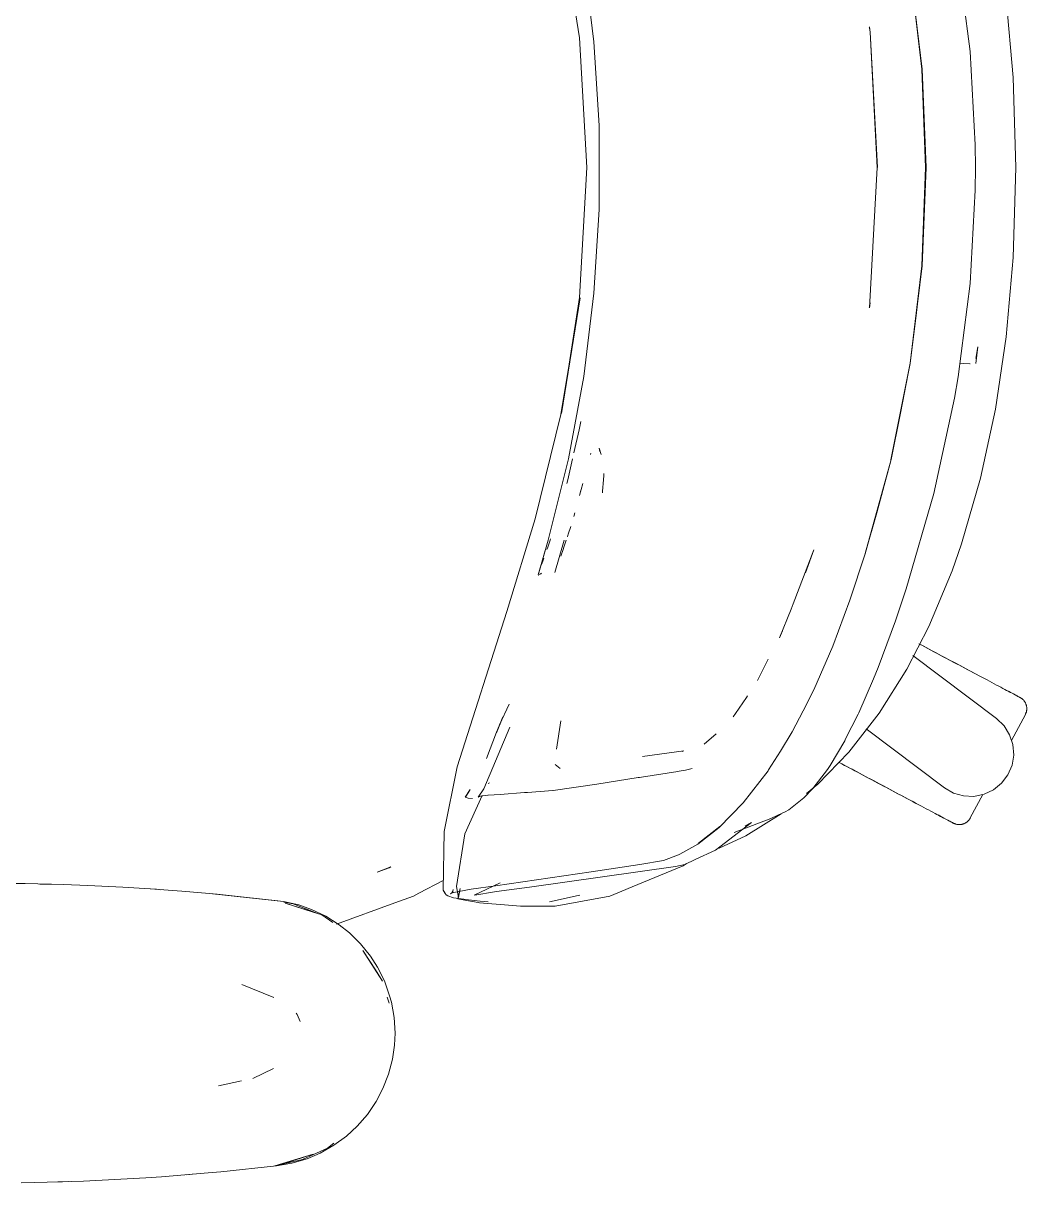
# Model space of a CAD drawing. Header units: millimetres. Extents: x 155927 to 295199, y -4084 to 97293.
# Drawn here: x 228991.4 to 229315.9, y 10098.8 to 10473.8 of the extents above; entities that cross this region are included whole.
import ezdxf

# ---------------------------------------------------------------- set-up
doc = ezdxf.new("R2010")
doc.units = ezdxf.units.MM
doc.header["$MEASUREMENT"] = 0
doc.layers.add('G-IMPT', color=8, linetype='CONTINUOUS', lineweight=9)
doc.layers.add('I-FURN', color=8, linetype='CONTINUOUS', lineweight=9)

msp = doc.modelspace()

# ---------------------------------------------------------------- linework, layer by layer
at = {"layer": 'G-IMPT'}
for p, q in [((229165.21, 10507.04), (229171.2, 10469.12)), ((229172.6, 10494.69), (229175.9, 10467.77)), ((229297.52, 10464.65), (229293.7, 10494.82)), ((229281.99, 10458.95), (229278.16, 10490.55)), ((229281.95, 10458.91), (229278.17, 10490.47)), ((229309.25, 10481.85), (229311.51, 10456.28)), ((229281.95, 10458.91), (229280.11, 10474.99)), ((229264.95, 10472.41), (229264.99, 10472.17)), ((229265.23, 10470.86), (229264.96, 10472.64)), ((229265.23, 10470.86), (229264.99, 10472.17)), ((229171.2, 10469.12), (229173.56, 10427.14)), ((229177.55, 10440.7), (229175.9, 10467.77)), ((229267.55, 10427.14), (229265.23, 10470.86)), ((229267.5, 10427.14), (229265.23, 10470.86)), ((229299.13, 10434.45), (229297.52, 10464.65)), ((229282.63, 10444.02), (229281.95, 10458.91)), ((229281.95, 10458.91), (229283.09, 10427.14)), ((229281.99, 10458.95), (229283.32, 10427.14)), ((229311.51, 10456.28), (229312.36, 10427.14)), ((229282.63, 10444.02), (229283.09, 10427.14)), ((229177.55, 10440.7), (229177.55, 10413.58)), ((229299.13, 10434.45), (229299.23, 10427.14)), ((229171.2, 10385.15), (229173.56, 10427.14)), ((229267.5, 10427.14), (229265, 10381.8)), ((229281.95, 10395.36), (229283.09, 10427.14)), ((229283.32, 10427.14), (229281.99, 10395.32)), ((229282.63, 10410.25), (229283.09, 10427.14)), ((229299.13, 10419.82), (229299.23, 10427.14)), ((229312.36, 10427.14), (229311.51, 10397.99)), ((229299.13, 10419.82), (229297.52, 10389.62)), ((229177.55, 10413.58), (229175.9, 10386.51)), ((229281.95, 10395.36), (229282.63, 10410.25)), ((229311.51, 10397.99), (229309.25, 10372.42)), ((229281.99, 10395.32), (229278.16, 10363.73)), ((229281.95, 10395.36), (229278.17, 10363.81)), ((229280.11, 10379.28), (229281.95, 10395.36)), ((229297.52, 10389.62), (229293.7, 10359.45)), ((229165.21, 10347.23), (229171.46, 10384.98)), ((229171.2, 10385.15), (229165.47, 10347.61)), ((229171.46, 10384.98), (229165.47, 10347.61)), ((229172.6, 10359.59), (229175.9, 10386.51)), ((229264.95, 10381.86), (229264.99, 10382.1)), ((229265.23, 10383.41), (229264.99, 10382.1)), ((229265, 10381.8), (229265.23, 10383.41)), ((229280.11, 10379.28), (229278.17, 10363.81)), ((229309.25, 10372.42), (229305.76, 10349)), ((229299.35, 10363.72), (229300, 10369.14)), ((229299.43, 10365.37), (229300, 10369.14)), ((229278.17, 10363.81), (229271.95, 10332.56)), ((229271.95, 10332.56), (229278.16, 10363.73)), ((229278.17, 10363.81), (229275.07, 10347.7)), ((229294.25, 10363.81), (229295.5, 10363.76)), ((229297.59, 10363.69), (229295.5, 10363.76)), ((229297.59, 10363.69), (229297.48, 10363.69)), ((229167.67, 10332.92), (229172.6, 10359.59)), ((229293.7, 10359.45), (229292.52, 10352.53)), ((229292.52, 10352.53), (229285.85, 10321.74)), ((229271.99, 10332.68), (229275.07, 10347.7)), ((229300.95, 10326.64), (229305.76, 10349)), ((229156.89, 10313.55), (229165.21, 10347.23)), ((229171.62, 10344.96), (229171.15, 10342.33)), ((229171.15, 10342.33), (229169.44, 10334.91)), ((229177.56, 10336.32), (229178.24, 10334.37)), ((229177.56, 10336.32), (229177.77, 10335.28)), ((229167.67, 10332.92), (229161.12, 10306.6)), ((229168.99, 10332.93), (229167.44, 10326.18)), ((229174.89, 10334.72), (229174.75, 10334.31)), ((229271.99, 10332.68), (229263.57, 10302.27)), ((229271.99, 10332.68), (229263.61, 10302.18)), ((229267.34, 10315.43), (229271.99, 10332.68)), ((229167.44, 10326.18), (229167.1, 10324.9)), ((229171.29, 10321.1), (229172.29, 10324.96)), ((229178.99, 10326.16), (229178.71, 10322.45)), ((229178.99, 10326.16), (229179.09, 10327.53)), ((229179.09, 10328.23), (229179.09, 10327.53)), ((229294.77, 10305.4), (229300.95, 10326.64)), ((229171.29, 10321.1), (229171.68, 10322.63)), ((229178.71, 10322.45), (229178.68, 10321.97)), ((229276.91, 10290.91), (229285.85, 10321.74)), ((229169.38, 10314.31), (229169.71, 10315.43)), ((229267.34, 10315.43), (229263.57, 10302.27)), ((229156.89, 10313.55), (229147.71, 10283.58)), ((229167.6, 10308.52), (229168.39, 10311.02)), ((229161.12, 10306.6), (229157.85, 10295.38)), ((229161.12, 10306.6), (229158.01, 10295.78)), ((229161.12, 10306.6), (229158.06, 10296.07)), ((229161.75, 10306.6), (229161.02, 10304.38)), ((229161.75, 10306.6), (229161.9, 10307.06)), ((229166.32, 10306.61), (229163.28, 10296.18)), ((229166.21, 10304.3), (229166.98, 10306.61)), ((229167.36, 10307.74), (229167.6, 10308.52)), ((229160.73, 10303.57), (229161.02, 10304.38)), ((229165.19, 10301.42), (229165.95, 10303.58)), ((229166.21, 10304.3), (229165.95, 10303.58)), ((229247.01, 10303.52), (229240.3, 10286.07)), ((229247.01, 10303.52), (229244.29, 10296.09)), ((229291.7, 10296.66), (229294.77, 10305.4)), ((229159.4, 10299.85), (229159, 10298.78)), ((229159.74, 10300.82), (229159.4, 10299.85)), ((229258.6, 10287.26), (229263.61, 10302.18)), ((229157.85, 10295.38), (229157.99, 10295.14)), ((229158.06, 10296.07), (229158.01, 10295.78)), ((229158.94, 10295.92), (229158.33, 10295.53)), ((229158.94, 10295.92), (229158.73, 10295.77)), ((229291.7, 10296.66), (229284.18, 10278.69)), ((229276.91, 10290.91), (229275.71, 10287.31)), ((229239.64, 10284.34), (229235.91, 10275.02)), ((229240.3, 10286.07), (229239.64, 10284.34)), ((229258.6, 10287.26), (229253.14, 10272.38)), ((229273.37, 10280.49), (229275.71, 10287.31)), ((229147.71, 10283.58), (229131.72, 10233.33)), ((229273.37, 10280.49), (229267.77, 10265.41)), ((229235.91, 10275.02), (229236.91, 10277.26)), ((229284.18, 10278.69), (229277.09, 10264.91)), ((229253.14, 10272.38), (229246.97, 10258.16)), ((229228.74, 10261.18), (229232.28, 10268.15)), ((229266.29, 10261.73), (229267.77, 10265.41)), ((229277.09, 10264.91), (229268.12, 10250.62)), ((229261.52, 10250.77), (229266.29, 10261.73)), ((229243.58, 10251.43), (229246.97, 10258.16)), ((229221.71, 10250.58), (229225.21, 10255.71)), ((229225.21, 10255.71), (229225.6, 10256.29)), ((229145.42, 10246.9), (229148.47, 10253.61)), ((229221.71, 10250.58), (229220.96, 10249.47)), ((229243.58, 10251.43), (229240.01, 10244.64)), ((229257.3, 10242.32), (229261.3, 10250.33)), ((229268.12, 10250.62), (229258.31, 10238.02)), ((229261.52, 10250.77), (229261.3, 10250.33)), ((229140.26, 10226.18), (229148.7, 10246.16)), ((229144.39, 10244.31), (229146.42, 10249.43)), ((229146.42, 10249.42), (229144.39, 10244.31)), ((229144.4, 10244.52), (229146.42, 10249.42)), ((229163.75, 10238.99), (229165.15, 10248.15)), ((229144.4, 10244.52), (229141.15, 10236.05)), ((229215.44, 10243.94), (229211.53, 10240.6)), ((229236.24, 10238.41), (229240.01, 10244.64)), ((229163.75, 10238.99), (229163.8, 10239.34)), ((229256.99, 10241.72), (229252.26, 10233.72)), ((229257.3, 10242.32), (229256.99, 10241.72)), ((229191.59, 10236.66), (229204.94, 10238.44)), ((229204.94, 10238.44), (229204.47, 10238.3)), ((229236.24, 10238.41), (229232.36, 10232.31)), ((229248.35, 10227.72), (229258.31, 10238.02)), ((229127.53, 10212.38), (229131.72, 10233.33)), ((229163.4, 10234.04), (229165.04, 10232.76)), ((229191.29, 10229.98), (229203.01, 10231.79)), ((229203.01, 10231.79), (229203.48, 10231.86)), ((229205.46, 10232.28), (229203.48, 10231.86)), ((229207.63, 10232.74), (229205.46, 10232.28)), ((229224.17, 10221.62), (229232.19, 10232.06)), ((229232.36, 10232.31), (229232.19, 10232.06)), ((229246.68, 10226.3), (229251.4, 10232.43)), ((229251.4, 10232.43), (229252.26, 10233.72)), ((229141.71, 10227.9), (229142.15, 10228.17)), ((229176.81, 10227.69), (229162.74, 10225.66)), ((229176.81, 10227.69), (229190.17, 10229.81)), ((229190.17, 10229.81), (229190.68, 10229.89)), ((229191.29, 10229.98), (229190.68, 10229.89)), ((229248.35, 10227.72), (229244.68, 10224.72)), ((229134.16, 10211.68), (229139.77, 10224.03)), ((229134.3, 10223.51), (229135.89, 10225.97)), ((229135.89, 10225.97), (229134.36, 10223.49)), ((229134.36, 10223.49), (229135.85, 10225.96)), ((229138.5, 10223.51), (229140.26, 10226.18)), ((229139.22, 10223.8), (229138.5, 10223.51)), ((229139.22, 10223.8), (229139.24, 10223.8)), ((229141.62, 10224.1), (229139.24, 10223.8)), ((229141.62, 10224.1), (229141.7, 10224.1)), ((229145.57, 10224.4), (229141.7, 10224.1)), ((229153.43, 10224.96), (229145.57, 10224.4)), ((229154.42, 10225.03), (229153.43, 10224.96)), ((229162.66, 10225.65), (229154.42, 10225.03)), ((229162.66, 10225.65), (229162.74, 10225.66)), ((229243.79, 10223.28), (229246.68, 10226.3)), ((229134.3, 10223.51), (229134.36, 10223.49)), ((229135.23, 10223.21), (229134.36, 10223.49)), ((229136.59, 10223.04), (229135.23, 10223.21)), ((229224.17, 10221.62), (229216.43, 10213.72)), ((229238.92, 10219.42), (229243.79, 10223.28)), ((229221.22, 10212.05), (229233.12, 10216.56)), ((229224.98, 10210.99), (229236.43, 10218.11)), ((229235.35, 10217.63), (229233.12, 10216.56)), ((229237.79, 10218.8), (229235.35, 10217.63)), ((229238.92, 10219.42), (229237.79, 10218.8)), ((229209.47, 10208.3), (229216.43, 10213.72)), ((229216.64, 10214.03), (229209.69, 10208.63)), ((229216.64, 10214.03), (229213.07, 10211.22)), ((229226.87, 10215.28), (229215.17, 10206.34)), ((229226.87, 10215.28), (229224.84, 10214.12)), ((229127.53, 10212.38), (229127.14, 10193.39)), ((229134.16, 10211.68), (229131.44, 10194.63)), ((229209.69, 10208.63), (229213.07, 10211.22)), ((229216.35, 10207.01), (229224.98, 10210.99)), ((229203.63, 10205.01), (229203.21, 10204.8)), ((229209.47, 10208.3), (229203.63, 10205.01)), ((229208.65, 10203.3), (229215.17, 10206.34)), ((229174.98, 10199.35), (229190.75, 10201.75)), ((229204.72, 10201.25), (229188.27, 10194.45)), ((229198.42, 10203.05), (229190.75, 10201.75)), ((229198.42, 10203.05), (229203.21, 10204.8)), ((229202.29, 10201.09), (229205.28, 10201.73)), ((229205.89, 10202.02), (229204.72, 10201.25)), ((229208.65, 10203.3), (229205.28, 10201.73)), ((229110.27, 10200.92), (229105.8, 10199.29)), ((229105.8, 10199.29), (229109.68, 10200.66)), ((229110.27, 10200.92), (229109.68, 10200.66)), ((229144.11, 10194.8), (229174.98, 10199.35)), ((229155.07, 10194.41), (229202.29, 10201.09)), ((228992.04, 10195.54), (228986.57, 10195.61)), ((228992.04, 10195.54), (229004.35, 10195.25)), ((228998.82, 10195.41), (228996.74, 10195.41)), ((229000.48, 10195.33), (228998.82, 10195.41)), ((229012.23, 10194.95), (229004.35, 10195.25)), ((229012.23, 10194.95), (229023.54, 10194.41)), ((229032.41, 10193.85), (229023.54, 10194.41)), ((229032.41, 10193.85), (229042.69, 10193.12)), ((229034.45, 10193.72), (229032.55, 10193.81)), ((229034.45, 10193.72), (229035.87, 10193.58)), ((229127.21, 10196.58), (229119.3, 10192.44)), ((229129.99, 10192.58), (229136.26, 10193.69)), ((229132.13, 10191.05), (229131.44, 10194.63)), ((229132.62, 10193.92), (229131.89, 10190.64)), ((229132.62, 10193.92), (229132.13, 10191.05)), ((229136.26, 10193.69), (229144.11, 10194.8)), ((229137.23, 10191.78), (229145.63, 10195.77)), ((229155.07, 10194.41), (229144.41, 10192.97)), ((229188.27, 10194.45), (229184.91, 10193.06)), ((229054.09, 10192.14), (229042.69, 10193.12)), ((229075.53, 10189.79), (229052.57, 10192.24)), ((229052.57, 10192.24), (229072.71, 10190.12)), ((229075.53, 10189.79), (229054.09, 10192.14)), ((229075.53, 10189.79), (229072.71, 10190.12)), ((229111.57, 10189.33), (229117.54, 10191.52)), ((229119.3, 10192.44), (229117.54, 10191.52)), ((229127.14, 10193.39), (229127.75, 10192.36)), ((229127.62, 10192.98), (229127.75, 10192.36)), ((229127.62, 10192.98), (229127.73, 10192.43)), ((229127.75, 10192.36), (229127.73, 10192.43)), ((229128.12, 10191.86), (229127.75, 10192.36)), ((229128.66, 10191.54), (229128.12, 10191.86)), ((229128.66, 10191.54), (229130.52, 10190.99)), ((229130.61, 10192.75), (229129.51, 10192.19)), ((229130.01, 10192.58), (229129.51, 10192.19)), ((229130.61, 10192.75), (229129.99, 10192.58)), ((229130.01, 10192.58), (229130.33, 10193.12)), ((229130.41, 10193.62), (229130.33, 10193.12)), ((229133.8, 10190.46), (229130.52, 10190.99)), ((229134.21, 10190.2), (229131.89, 10190.64)), ((229133.8, 10190.46), (229134.42, 10190.38)), ((229138.46, 10189.39), (229134.21, 10190.2)), ((229134.42, 10190.38), (229139.1, 10189.86)), ((229137.23, 10191.78), (229138.09, 10191.92)), ((229143.11, 10192.76), (229138.09, 10191.92)), ((229143.11, 10192.76), (229144.41, 10192.97)), ((229161.49, 10189.64), (229170.79, 10191.68)), ((229163.35, 10188.23), (229181.05, 10191.46)), ((229170.79, 10191.68), (229171.37, 10191.83)), ((229181.05, 10191.46), (229184.91, 10193.06)), ((229075.53, 10189.79), (229080.49, 10188.63)), ((229075.6, 10189.57), (229078.66, 10188.99)), ((229087.88, 10185.39), (229076.03, 10189.2)), ((229085.17, 10186.29), (229076.03, 10189.2)), ((229078.66, 10188.99), (229086.84, 10185.79)), ((229084.62, 10187.18), (229080.49, 10188.63)), ((229089.2, 10184.99), (229084.62, 10187.18)), ((229087.88, 10185.39), (229085.17, 10186.29)), ((229092.63, 10182.38), (229111.57, 10189.33)), ((229138.93, 10189.34), (229138.46, 10189.39)), ((229138.93, 10189.34), (229148.26, 10188.54)), ((229139.1, 10189.86), (229141.69, 10189.65)), ((229148.26, 10188.54), (229152.21, 10188.2)), ((229156.38, 10188.2), (229152.21, 10188.2)), ((229163.35, 10188.23), (229156.38, 10188.2)), ((229087.88, 10185.39), (229091.46, 10182.96)), ((229089.2, 10184.99), (229093.53, 10182.26)), ((229096.84, 10179.64), (229093.53, 10182.26)), ((229100.44, 10176.09), (229096.84, 10179.64)), ((229100.44, 10176.09), (229103.63, 10172.12)), ((229107.49, 10163.96), (229101.17, 10173.91)), ((229105.33, 10167.64), (229101.17, 10173.91)), ((229105.9, 10168.57), (229103.63, 10172.12)), ((229107.49, 10163.96), (229105.33, 10167.64)), ((229108.14, 10164.06), (229105.9, 10168.57)), ((229108.14, 10164.06), (229109.85, 10159.29)), ((229062.01, 10162.89), (229072.43, 10158.74)), ((229109.05, 10158.85), (229109.67, 10156.82)), ((229110.41, 10157.16), (229109.85, 10159.29)), ((229111.29, 10152.21), (229110.41, 10157.16)), ((229079.96, 10153.22), (229079.66, 10153.67)), ((229080.97, 10150.99), (229079.96, 10153.22)), ((229079.96, 10153.22), (229080, 10153.14)), ((229111.59, 10147.17), (229111.29, 10152.21)), ((229111.59, 10147.17), (229111.42, 10143.32)), ((229110.77, 10138.81), (229111.42, 10143.32)), ((229110.77, 10138.81), (229109.51, 10133.94)), ((229072.34, 10135.79), (229065.56, 10132.52)), ((229107.67, 10129.23), (229109.51, 10133.94)), ((229054.51, 10130.19), (229061.94, 10131.76)), ((229105.48, 10125.07), (229107.67, 10129.23)), ((229105.48, 10125.07), (229102.65, 10120.9)), ((229102.65, 10120.9), (229099.33, 10117.06)), ((229095.89, 10113.9), (229099.33, 10117.06)), ((229091.85, 10111.59), (229089.74, 10110)), ((229095.89, 10113.9), (229091.81, 10110.9)), ((229072.71, 10104.22), (229085.17, 10108.05)), ((229085.17, 10108.05), (229076.03, 10105.13)), ((229081.68, 10106.26), (229089.74, 10110)), ((229087.37, 10108.39), (229083.13, 10106.58)), ((229087.37, 10108.39), (229091.81, 10110.9)), ((229055.3, 10102.31), (229073.22, 10104.22)), ((229072.71, 10104.22), (229076.03, 10105.13)), ((229073.22, 10104.22), (229078.27, 10105.11)), ((229081.68, 10106.26), (229073.28, 10104.35)), ((229083.13, 10106.58), (229078.27, 10105.11)), ((229031.02, 10100.39), (229016.88, 10099.58)), ((229036.11, 10100.72), (229031.02, 10100.39)), ((229036.11, 10100.72), (229051.17, 10101.97)), ((229044.29, 10101.37), (229045.97, 10101.54)), ((229051.17, 10101.97), (229055.3, 10102.31)), ((228990.68, 10098.77), (228999.1, 10098.94)), ((229010.86, 10099.33), (228999.1, 10098.94)), ((229004.04, 10099.08), (229002.54, 10099.06)), ((229005.97, 10099.19), (229004.04, 10099.08)), ((229010.86, 10099.33), (229016.88, 10099.58))]:
    msp.add_line(p, q, dxfattribs=at)
at = {"layer": 'I-FURN'}
for p, q in [((229281.91, 10272.63), (229280.95, 10273.14)), ((229281.39, 10272.9), (229282.36, 10272.39)), ((229282.88, 10272.11), (229281.91, 10272.63)), ((229279.02, 10269.28), (229306.08, 10248.89)), ((229282.36, 10272.39), (229283.34, 10271.87)), ((229283.87, 10271.59), (229282.88, 10272.11)), ((229283.34, 10271.87), (229284.32, 10271.34)), ((229284.86, 10271.06), (229283.87, 10271.59)), ((229284.32, 10271.34), (229285.32, 10270.81)), ((229285.86, 10270.53), (229284.86, 10271.06)), ((229285.32, 10270.81), (229286.32, 10270.28)), ((229286.86, 10270), (229285.86, 10270.53)), ((229286.32, 10270.28), (229287.32, 10269.75)), ((229287.86, 10269.46), (229286.86, 10270)), ((229287.32, 10269.75), (229288.32, 10269.22)), ((229288.87, 10268.93), (229287.86, 10269.46)), ((229288.32, 10269.22), (229289.33, 10268.68)), ((229289.87, 10268.39), (229288.87, 10268.93)), ((229289.33, 10268.68), (229290.33, 10268.15)), ((229290.87, 10267.86), (229289.87, 10268.39)), ((229290.33, 10268.15), (229291.33, 10267.61)), ((229291.87, 10267.33), (229290.87, 10267.86)), ((229291.33, 10267.61), (229292.33, 10267.08)), ((229292.87, 10266.8), (229291.87, 10267.33)), ((229292.33, 10267.08), (229293.32, 10266.56)), ((229293.85, 10266.27), (229292.87, 10266.8)), ((229293.32, 10266.56), (229294.31, 10266.03)), ((229294.83, 10265.75), (229293.85, 10266.27)), ((229294.31, 10266.03), (229295.28, 10265.52)), ((229295.8, 10265.24), (229294.83, 10265.75)), ((229295.28, 10265.52), (229296.24, 10265)), ((229296.76, 10264.73), (229295.8, 10265.24)), ((229296.24, 10265), (229297.2, 10264.5)), ((229297.7, 10264.23), (229296.76, 10264.73)), ((229297.2, 10264.5), (229298.13, 10264)), ((229298.63, 10263.73), (229297.7, 10264.23)), ((229298.13, 10264), (229299.06, 10263.51)), ((229299.55, 10263.25), (229298.63, 10263.73)), ((229299.06, 10263.51), (229299.96, 10263.03)), ((229300.44, 10262.77), (229299.55, 10263.25)), ((229301.32, 10262.31), (229300.44, 10262.77)), ((229302.18, 10261.85), (229301.32, 10262.31)), ((229303.01, 10261.41), (229302.18, 10261.85)), ((229303.82, 10260.97), (229303.01, 10261.41)), ((229304.61, 10260.56), (229303.82, 10260.97)), ((229305.37, 10260.15), (229304.61, 10260.56)), ((229306.11, 10259.76), (229305.37, 10260.15)), ((229306.82, 10259.38), (229306.11, 10259.76)), ((229307.49, 10259.02), (229306.82, 10259.38)), ((229308.14, 10258.68), (229307.49, 10259.02)), ((229308.76, 10258.35), (229308.14, 10258.68)), ((229309.34, 10258.04), (229308.76, 10258.35)), ((229309.03, 10258.21), (229309.6, 10257.9)), ((229309.89, 10257.75), (229309.34, 10258.04)), ((229309.6, 10257.9), (229310.13, 10257.62)), ((229310.41, 10257.47), (229309.89, 10257.75)), ((229310.13, 10257.62), (229310.64, 10257.35)), ((229310.89, 10257.22), (229310.41, 10257.47)), ((229310.64, 10257.35), (229311.1, 10257.1)), ((229311.34, 10256.98), (229310.89, 10257.22)), ((229311.1, 10257.1), (229311.53, 10256.88)), ((229311.75, 10256.76), (229311.34, 10256.98)), ((229311.53, 10256.88), (229311.92, 10256.67)), ((229312.12, 10256.56), (229311.75, 10256.76)), ((229311.92, 10256.67), (229312.28, 10256.48)), ((229312.46, 10256.38), (229312.12, 10256.56)), ((229312.28, 10256.48), (229312.6, 10256.31)), ((229312.75, 10256.23), (229312.46, 10256.38)), ((229312.6, 10256.31), (229312.88, 10256.16)), ((229313.01, 10256.09), (229312.75, 10256.23)), ((229312.88, 10256.16), (229313.12, 10256.03)), ((229313.23, 10255.97), (229313.01, 10256.09)), ((229313.12, 10256.03), (229313.32, 10255.93)), ((229313.41, 10255.88), (229313.23, 10255.97)), ((229313.32, 10255.93), (229313.48, 10255.84)), ((229313.55, 10255.8), (229313.41, 10255.88)), ((229313.48, 10255.84), (229313.6, 10255.77)), ((229313.65, 10255.75), (229313.55, 10255.8)), ((229313.6, 10255.77), (229313.68, 10255.73)), ((229313.71, 10255.72), (229313.65, 10255.75)), ((229313.68, 10255.73), (229313.73, 10255.71)), ((229313.73, 10255.71), (229313.71, 10255.72)), ((229313.73, 10255.71), (229313.87, 10255.63)), ((229313.73, 10255.71), (229313.73, 10255.71)), ((229313.87, 10255.63), (229314.01, 10255.54)), ((229314.01, 10255.54), (229314.14, 10255.45)), ((229314.14, 10255.45), (229314.27, 10255.36)), ((229314.27, 10255.36), (229314.4, 10255.26)), ((229314.4, 10255.26), (229314.52, 10255.15)), ((229314.52, 10255.15), (229314.64, 10255.04)), ((229314.64, 10255.04), (229314.76, 10254.93)), ((229314.76, 10254.93), (229314.86, 10254.81)), ((229314.86, 10254.81), (229314.97, 10254.69)), ((229314.97, 10254.69), (229315.07, 10254.56)), ((229315.07, 10254.56), (229315.16, 10254.43)), ((229315.16, 10254.43), (229315.25, 10254.3)), ((229315.25, 10254.3), (229315.33, 10254.16)), ((229315.33, 10254.16), (229315.41, 10254.02)), ((229315.41, 10254.02), (229315.48, 10253.87)), ((229315.48, 10253.87), (229315.55, 10253.72)), ((229315.55, 10253.72), (229315.61, 10253.57)), ((229310.93, 10241.85), (229315.4, 10250.26)), ((229315.42, 10250.29), (229315.4, 10250.26)), ((229315.49, 10250.44), (229315.42, 10250.29)), ((229315.56, 10250.59), (229315.49, 10250.44)), ((229315.61, 10250.74), (229315.56, 10250.59)), ((229315.61, 10253.57), (229315.66, 10253.42)), ((229315.67, 10250.89), (229315.61, 10250.74)), ((229315.66, 10253.42), (229315.71, 10253.27)), ((229315.72, 10251.04), (229315.67, 10250.89)), ((229315.71, 10253.27), (229315.75, 10253.11)), ((229315.76, 10251.2), (229315.72, 10251.04)), ((229315.75, 10253.11), (229315.79, 10252.96)), ((229315.79, 10251.35), (229315.76, 10251.2)), ((229315.79, 10252.96), (229315.82, 10252.8)), ((229315.82, 10251.51), (229315.79, 10251.35)), ((229315.82, 10252.8), (229315.84, 10252.64)), ((229315.84, 10251.67), (229315.82, 10251.51)), ((229315.84, 10252.64), (229315.86, 10252.48)), ((229315.86, 10251.83), (229315.84, 10251.67)), ((229315.86, 10252.48), (229315.87, 10252.32)), ((229315.87, 10251.99), (229315.86, 10251.83)), ((229315.87, 10252.32), (229315.87, 10252.16)), ((229315.87, 10252.16), (229315.87, 10251.99)), ((229306.08, 10248.89), (229308.51, 10246.55)), ((229308.51, 10246.55), (229310.31, 10243.69)), ((229289.24, 10226.54), (229263.93, 10245.61)), ((229310.31, 10243.69), (229311.38, 10240.49)), ((229311.38, 10240.49), (229311.64, 10237.13)), ((229311.64, 10237.13), (229311.1, 10233.8)), ((229255.15, 10234.76), (229256.05, 10234.28)), ((229256.54, 10234.02), (229255.63, 10234.5)), ((229256.05, 10234.28), (229256.96, 10233.79)), ((229257.46, 10233.53), (229256.54, 10234.02)), ((229256.96, 10233.79), (229257.89, 10233.3)), ((229258.4, 10233.03), (229257.46, 10233.53)), ((229257.89, 10233.3), (229258.83, 10232.8)), ((229259.35, 10232.52), (229258.4, 10233.03)), ((229258.83, 10232.8), (229259.79, 10232.29)), ((229260.31, 10232.01), (229259.35, 10232.52)), ((229259.79, 10232.29), (229260.76, 10231.77)), ((229261.29, 10231.49), (229260.31, 10232.01)), ((229260.76, 10231.77), (229261.74, 10231.25)), ((229262.27, 10230.97), (229261.29, 10231.49)), ((229261.74, 10231.25), (229262.73, 10230.73)), ((229311.1, 10233.8), (229309.77, 10230.7)), ((229263.26, 10230.44), (229262.27, 10230.97)), ((229262.73, 10230.73), (229263.72, 10230.2)), ((229264.26, 10229.91), (229263.26, 10230.44)), ((229263.72, 10230.2), (229264.72, 10229.67)), ((229265.26, 10229.38), (229264.26, 10229.91)), ((229264.72, 10229.67), (229265.72, 10229.13)), ((229266.27, 10228.85), (229265.26, 10229.38)), ((229265.72, 10229.13), (229266.73, 10228.6)), ((229267.27, 10228.31), (229266.27, 10228.85)), ((229266.73, 10228.6), (229267.73, 10228.07)), ((229268.28, 10227.78), (229267.27, 10228.31)), ((229267.73, 10228.07), (229268.74, 10227.53)), ((229269.28, 10227.24), (229268.28, 10227.78)), ((229268.74, 10227.53), (229269.74, 10227)), ((229307.74, 10228), (229305.13, 10225.87)), ((229309.77, 10230.7), (229307.74, 10228)), ((229270.28, 10226.71), (229269.28, 10227.24)), ((229269.74, 10227), (229270.74, 10226.47)), ((229271.27, 10226.18), (229270.28, 10226.71)), ((229270.74, 10226.47), (229271.73, 10225.94)), ((229272.26, 10225.66), (229271.27, 10226.18)), ((229271.73, 10225.94), (229272.71, 10225.42)), ((229273.24, 10225.14), (229272.26, 10225.66)), ((229272.71, 10225.42), (229273.68, 10224.9)), ((229274.21, 10224.62), (229273.24, 10225.14)), ((229273.68, 10224.9), (229274.65, 10224.39)), ((229275.16, 10224.11), (229274.21, 10224.62)), ((229274.65, 10224.39), (229275.6, 10223.88)), ((229276.11, 10223.61), (229275.16, 10224.11)), ((229275.6, 10223.88), (229276.54, 10223.38)), ((229292.16, 10224.84), (229289.24, 10226.54)), ((229295.4, 10223.9), (229292.16, 10224.84)), ((229298.77, 10223.76), (229295.4, 10223.9)), ((229297.59, 10216.76), (229301.62, 10224.34)), ((229302.08, 10224.43), (229298.77, 10223.76)), ((229305.13, 10225.87), (229302.08, 10224.43)), ((229277.04, 10223.12), (229276.11, 10223.61)), ((229276.54, 10223.38), (229277.46, 10222.89)), ((229277.95, 10222.63), (229277.04, 10223.12)), ((229277.46, 10222.89), (229278.37, 10222.41)), ((229278.85, 10222.16), (229277.95, 10222.63)), ((229278.37, 10222.41), (229279.25, 10221.94)), ((229279.72, 10221.69), (229278.85, 10222.16)), ((229279.25, 10221.94), (229280.12, 10221.48)), ((229280.58, 10221.23), (229279.72, 10221.69)), ((229280.12, 10221.48), (229280.97, 10221.03)), ((229281.42, 10220.79), (229280.58, 10221.23)), ((229280.97, 10221.03), (229281.79, 10220.59)), ((229281.79, 10220.59), (229282.59, 10220.16)), ((229282.59, 10220.16), (229283.37, 10219.75)), ((229283.37, 10219.75), (229284.12, 10219.35)), ((229284.12, 10219.35), (229284.84, 10218.97)), ((229284.84, 10218.97), (229285.54, 10218.6)), ((229285.54, 10218.6), (229286.2, 10218.25)), ((229286.2, 10218.25), (229286.83, 10217.91)), ((229286.83, 10217.91), (229287.43, 10217.59)), ((229287.75, 10217.42), (229287.16, 10217.74)), ((229287.43, 10217.59), (229288, 10217.29)), ((229288.3, 10217.13), (229287.75, 10217.42)), ((229288, 10217.29), (229288.54, 10217)), ((229288.81, 10216.86), (229288.3, 10217.13)), ((229288.54, 10217), (229289.04, 10216.74)), ((229289.3, 10216.6), (229288.81, 10216.86)), ((229289.04, 10216.74), (229289.51, 10216.49)), ((229289.74, 10216.36), (229289.3, 10216.6)), ((229289.51, 10216.49), (229289.94, 10216.26)), ((229290.15, 10216.15), (229289.74, 10216.36)), ((229289.94, 10216.26), (229290.33, 10216.05)), ((229290.53, 10215.95), (229290.15, 10216.15)), ((229297.24, 10216.21), (229297.14, 10216.09)), ((229297.33, 10216.34), (229297.24, 10216.21)), ((229297.42, 10216.48), (229297.33, 10216.34)), ((229297.51, 10216.62), (229297.42, 10216.48)), ((229297.59, 10216.76), (229297.51, 10216.62)), ((229290.33, 10216.05), (229290.68, 10215.86)), ((229290.86, 10215.77), (229290.53, 10215.95)), ((229290.68, 10215.86), (229291, 10215.69)), ((229291.16, 10215.61), (229290.86, 10215.77)), ((229291, 10215.69), (229291.28, 10215.54)), ((229291.42, 10215.47), (229291.16, 10215.61)), ((229291.28, 10215.54), (229291.52, 10215.42)), ((229291.64, 10215.36), (229291.42, 10215.47)), ((229291.52, 10215.42), (229291.72, 10215.31)), ((229291.82, 10215.26), (229291.64, 10215.36)), ((229291.72, 10215.31), (229291.88, 10215.22)), ((229291.96, 10215.19), (229291.82, 10215.26)), ((229291.88, 10215.22), (229292.01, 10215.16)), ((229292.06, 10215.13), (229291.96, 10215.19)), ((229292.01, 10215.16), (229292.09, 10215.12)), ((229292.12, 10215.1), (229292.06, 10215.13)), ((229292.09, 10215.12), (229292.13, 10215.09)), ((229292.14, 10215.09), (229292.12, 10215.1)), ((229292.13, 10215.09), (229292.14, 10215.09)), ((229292.17, 10215.07), (229292.14, 10215.09)), ((229292.32, 10215), (229292.17, 10215.07)), ((229292.47, 10214.93), (229292.32, 10215)), ((229292.62, 10214.87), (229292.47, 10214.93)), ((229292.77, 10214.82), (229292.62, 10214.87)), ((229292.92, 10214.77), (229292.77, 10214.82)), ((229293.08, 10214.73), (229292.92, 10214.77)), ((229293.24, 10214.7), (229293.08, 10214.73)), ((229293.39, 10214.67), (229293.24, 10214.7)), ((229293.55, 10214.65), (229293.39, 10214.67)), ((229293.71, 10214.63), (229293.55, 10214.65)), ((229293.88, 10214.62), (229293.71, 10214.63)), ((229294.04, 10214.62), (229293.88, 10214.62)), ((229294.2, 10214.62), (229294.04, 10214.62)), ((229294.36, 10214.63), (229294.2, 10214.62)), ((229294.52, 10214.65), (229294.36, 10214.63)), ((229294.68, 10214.67), (229294.52, 10214.65)), ((229294.84, 10214.7), (229294.68, 10214.67)), ((229294.99, 10214.74), (229294.84, 10214.7)), ((229295.15, 10214.78), (229294.99, 10214.74)), ((229295.3, 10214.83), (229295.15, 10214.78)), ((229295.46, 10214.88), (229295.3, 10214.83)), ((229295.61, 10214.94), (229295.46, 10214.88)), ((229295.75, 10215.01), (229295.61, 10214.94)), ((229295.9, 10215.08), (229295.75, 10215.01)), ((229296.04, 10215.16), (229295.9, 10215.08)), ((229296.18, 10215.24), (229296.04, 10215.16)), ((229296.31, 10215.33), (229296.18, 10215.24)), ((229296.44, 10215.42), (229296.31, 10215.33)), ((229296.57, 10215.52), (229296.44, 10215.42)), ((229296.69, 10215.62), (229296.57, 10215.52)), ((229296.81, 10215.73), (229296.69, 10215.62)), ((229296.93, 10215.85), (229296.81, 10215.73)), ((229297.04, 10215.96), (229296.93, 10215.85)), ((229297.14, 10216.09), (229297.04, 10215.96))]:
    msp.add_line(p, q, dxfattribs=at)

doc.saveas('drawing.dxf')
